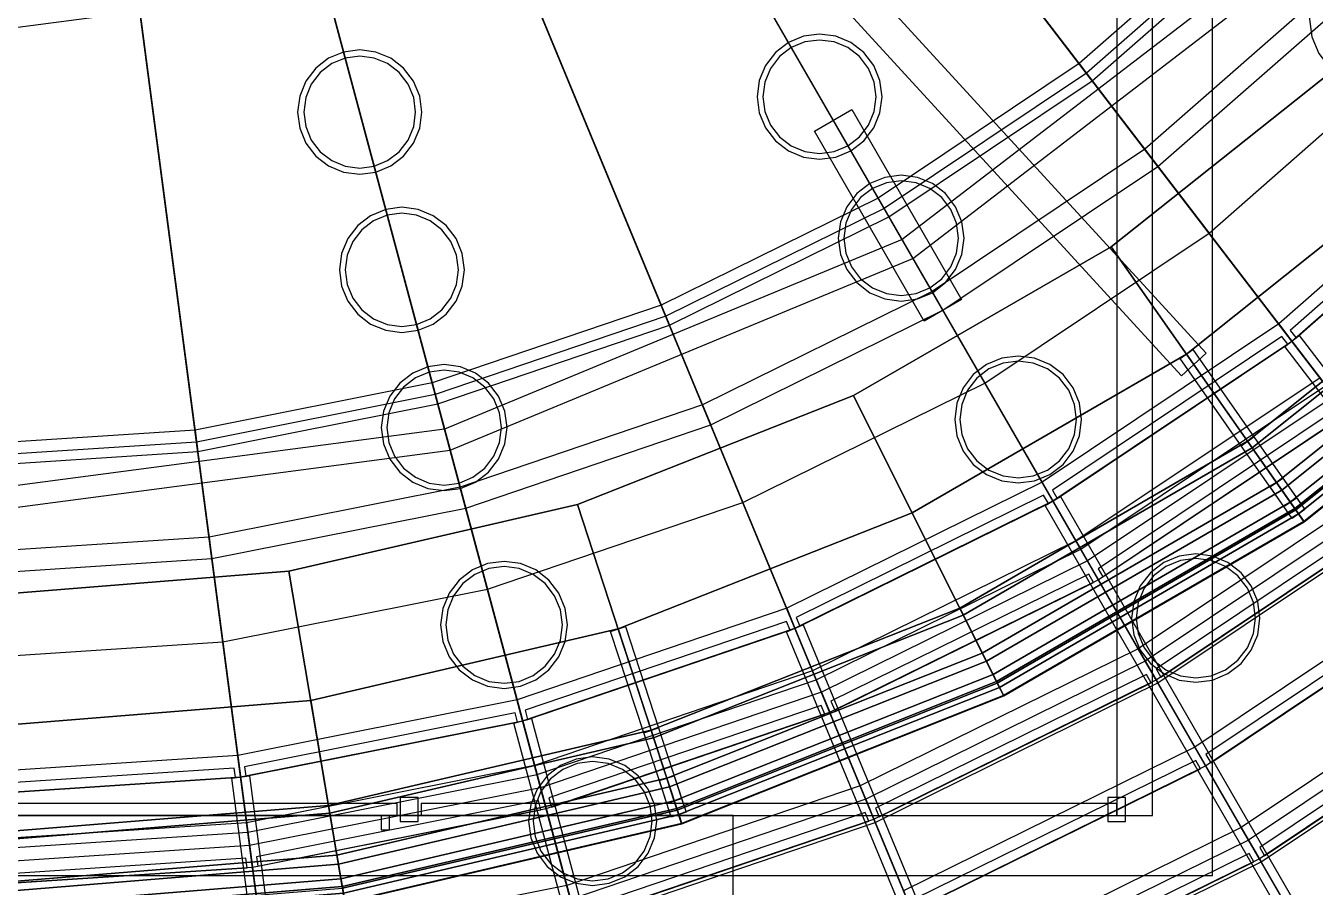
# Model space of a CAD drawing. Header units: millimetres. Extents: x -52000 to 54854, y -52000 to 53750.
# Drawn here: x 601 to 11356, y -19098 to -11918 of the extents above; entities that cross this region are included whole.
import ezdxf

# ---------------------------------------------------------------- set-up
doc = ezdxf.new("R2010")
doc.units = ezdxf.units.MM
for name, color, linetype, lineweight in [('D-STR-BASE', 7, 'Continuous', 25), ('D-STR-DECK', 7, 'Continuous', 25), ('D-STR-STRC', 7, 'Continuous', 25)]:
    doc.layers.add(name, color=color, linetype=linetype, lineweight=lineweight)

msp = doc.modelspace()

# ---------------------------------------------------------------- linework, layer by layer
at = {"layer": 'D-STR-BASE'}
for points in [[(-10500, -19000), (10500, -19000), (10500, -8000), (-10500, -8000)], [(-10000, -18500), (10000, -18500), (10000, -8500), (-10000, -8500)], [(9700, -18500), (10000, -18500), (10000, -8500), (9700, -8500)], [(3725, -18550), (3875, -18550), (3875, -18350), (3725, -18350)], [(9625, -18550), (9775, -18550), (9775, -18350), (9625, -18350)], [(150, -18500), (3700, -18500), (3700, -18400), (150, -18400)], [(3900, -18500), (9700, -18500), (9700, -18400), (3900, -18400)], [(-6500, -21500), (6500, -21500), (6500, -18500), (-6500, -18500)], [(3565, -18620), (3635, -18620), (3635, -18500), (3565, -18500)]]:
    msp.add_lwpolyline(points, close=True, dxfattribs=at)
at = {"layer": 'D-STR-DECK'}
for points in [[(3043.8, -3966.8), (9496.7, -12376.3), (11030.9, -11030.9), (3535.5, -3535.5)], [(3043.8, -3966.8), (10470.7, -13645.7), (12162.2, -12162.2), (3535.5, -3535.5)], [(3043.8, -3966.8), (11444.7, -14915), (13293.6, -13293.6), (3535.5, -3535.5)], [(2500, -4330.1), (7800, -13510), (9496.7, -12376.3), (3043.8, -3966.8)], [(2500, -4330.1), (8600, -14895.6), (10470.7, -13645.7), (3043.8, -3966.8)], [(2500, -4330.1), (9400, -16281.3), (11444.7, -14915), (3043.8, -3966.8)], [(3000, -5196.2), (8000, -13856.4), (11313.7, -11313.7), (4242.6, -4242.6)], [(3652.6, -4760.1), (12209.8, -15912.1), (14182.2, -14182.2), (4242.6, -4242.6)], [(3652.6, -4760.1), (13257.8, -17277.9), (15399.6, -15399.6), (4242.6, -4242.6)], [(3652.6, -4760.1), (14305.9, -18643.8), (16617, -16617), (4242.6, -4242.6)], [(3652.6, -4760.1), (17593.2, -22927.9), (20435.4, -20435.4), (4242.6, -4242.6)], [(1913.4, -4619.4), (5969.9, -14412.5), (7800, -13510), (2500, -4330.1)], [(1913.4, -4619.4), (6582.2, -15890.7), (8600, -14895.6), (2500, -4330.1)], [(1913.4, -4619.4), (7194.4, -17368.9), (9400, -16281.3), (2500, -4330.1)], [(1294.1, -4829.6), (4037.6, -15068.4), (5969.9, -14412.5), (1913.4, -4619.4)], [(1294.1, -4829.6), (4451.7, -16613.9), (6582.2, -15890.7), (1913.4, -4619.4)], [(1294.1, -4829.6), (4865.8, -18159.4), (7194.4, -17368.9), (1913.4, -4619.4)], [(0, -5000), (0, -12000), (3105.8, -11591.1), (1294.1, -4829.6)], [(652.6, -4957.2), (2036.2, -15466.5), (4037.6, -15068.4), (1294.1, -4829.6)], [(652.6, -4957.2), (2245.1, -17052.9), (4451.7, -16613.9), (1294.1, -4829.6)], [(652.6, -4957.2), (2453.9, -18639.2), (4865.8, -18159.4), (1294.1, -4829.6)], [(3000, -5196.2), (10028.4, -17369.6), (12209.8, -15912.1), (3652.6, -4760.1)], [(3000, -5196.2), (10889.2, -18860.6), (13257.8, -17277.9), (3652.6, -4760.1)], [(3000, -5196.2), (11750, -20351.6), (14305.9, -18643.8), (3652.6, -4760.1)], [(3000, -5196.2), (14450, -25028.1), (17593.2, -22927.9), (3652.6, -4760.1)], [(0, -5000), (0, -15600), (2036.2, -15466.5), (652.6, -4957.2)], [(0, -5000), (0, -17200), (2245.1, -17052.9), (652.6, -4957.2)], [(0, -5000), (0, -18800), (2453.9, -18639.2), (652.6, -4957.2)], [(1552.9, -5795.6), (4141.1, -15454.8), (8000, -13856.4), (3000, -5196.2)], [(2296.1, -5543.3), (7675.4, -18530), (10028.4, -17369.6), (3000, -5196.2)], [(2296.1, -5543.3), (8334.2, -20120.6), (10889.2, -18860.6), (3000, -5196.2)], [(2296.1, -5543.3), (8993.1, -21711.2), (11750, -20351.6), (3000, -5196.2)], [(2296.1, -5543.3), (11059.6, -26700.1), (14450, -25028.1), (3000, -5196.2)], [(1552.9, -5795.6), (5191.1, -19373.3), (7675.4, -18530), (2296.1, -5543.3)], [(1552.9, -5795.6), (5636.7, -21036.3), (8334.2, -20120.6), (2296.1, -5543.3)], [(1552.9, -5795.6), (6082.2, -22699.3), (8993.1, -21711.2), (2296.1, -5543.3)], [(1552.9, -5795.6), (7479.9, -27915.3), (11059.6, -26700.1), (2296.1, -5543.3)], [(0, -6000), (0, -16000), (4141.1, -15454.8), (1552.9, -5795.6)], [(783.2, -5948.7), (2617.9, -19885.1), (5191.1, -19373.3), (1552.9, -5795.6)], [(783.2, -5948.7), (2842.6, -21592), (5636.7, -21036.3), (1552.9, -5795.6)], [(783.2, -5948.7), (3067.4, -23299), (6082.2, -22699.3), (1552.9, -5795.6)], [(783.2, -5948.7), (3772.2, -28652.8), (7479.9, -27915.3), (1552.9, -5795.6)], [(0, -6000), (0, -20056.7), (2617.9, -19885.1), (783.2, -5948.7)], [(0, -6000), (0, -21778.4), (2842.6, -21592), (783.2, -5948.7)], [(0, -6000), (0, -23500), (3067.4, -23299), (783.2, -5948.7)], [(0, -6000), (0, -28900), (3772.2, -28652.8), (783.2, -5948.7)], [(5498.8, -9250.8), (10447, -14647.6), (10240.6, -14836.9), (5292.4, -9440.1)], [(9387.1, -12233.5), (9496.7, -12376.3), (11030.9, -11030.9), (10903.6, -10903.6)], [(9448, -12312.8), (9496.7, -12376.3), (11030.9, -11030.9), (10974.3, -10974.3)], [(7910, -13700.5), (8000, -13856.4), (11313.7, -11313.7), (11186.4, -11186.4)], [(0, -11820), (0, -12000), (3105.8, -11591.1), (3059.2, -11417.2)], [(9935, -12947.5), (10044.6, -13090.3), (11667.3, -11667.3), (11540, -11540)], [(7710, -13354.1), (7800, -13510), (9496.7, -12376.3), (9387.1, -12233.5)], [(9654.5, -13759.9), (11033, -15724.6), (13254.7, -13953.5), (11601.8, -12213.4)], [(9654.5, -13759.9), (9654.5, -13759.9), (11601.8, -12213.4), (11601.8, -12213.4)], [(7760, -13440.7), (7800, -13510), (9496.7, -12376.3), (9448, -12312.8)], [(7492.2, -12616.9), (8405.9, -14199.4), (8094.1, -14379.4), (7180.5, -12796.9)], [(11052.1, -14403.4), (11161.7, -14546.2), (12964.9, -12964.9), (12837.6, -12837.6)], [(8160, -14133.5), (8250, -14289.4), (10044.6, -13090.3), (9935, -12947.5)], [(10791.8, -15380.8), (10281.7, -14653.8), (12353.9, -13005.2), (12965.5, -13649)], [(10281.7, -14653.8), (10281.7, -14653.8), (12353.9, -13005.2), (12353.9, -13005.2)], [(11147.1, -14456.5), (11195.9, -14519.9), (12934.3, -12995.4), (12877.8, -12938.7)], [(5901, -14246.2), (5969.9, -14412.5), (7800, -13510), (7710, -13354.1)], [(5939.2, -14338.6), (5969.9, -14412.5), (7800, -13510), (7760, -13440.7)], [(11147.9, -15888.3), (10791.8, -15380.8), (12965.5, -13649), (13392.5, -14098.5)], [(10791.8, -15380.8), (10829.6, -15434.7), (13010.8, -13696.7), (12965.5, -13649)], [(10791.8, -15380.8), (10791.8, -15380.8), (12965.5, -13649), (12965.5, -13649)], [(4094.5, -15280.9), (4141.1, -15454.8), (8000, -13856.4), (7910, -13700.5)], [(7505.3, -14999.9), (8579.2, -17146.2), (11033, -15724.6), (9654.5, -13759.9)], [(7505.3, -14999.9), (7505.3, -14999.9), (9654.5, -13759.9), (9654.5, -13759.9)], [(9654.5, -13759.9), (11033, -15724.6), (11033, -15724.6), (9654.5, -13759.9)], [(9654.5, -13759.9), (11033, -15724.6), (11033, -15724.6), (9654.5, -13759.9)], [(10829.6, -15434.7), (11185.7, -15942.2), (13437.8, -14146.3), (13010.8, -13696.7)], [(11033, -15724.6), (11033, -15724.6), (13254.7, -13953.5), (13254.7, -13953.5)], [(11033, -15724.6), (11216.8, -15986.5), (13475.1, -14185.5), (13254.7, -13953.5)], [(11077, -15787.2), (11033, -15724.6), (13254.7, -13953.5), (13307.4, -14009)], [(11260.8, -16049.2), (11077, -15787.2), (13307.4, -14009), (13527.8, -14241)], [(6245.4, -15077.7), (6314.3, -15244), (8250, -14289.4), (8160, -14133.5)], [(11216.8, -15986.5), (11147.9, -15888.3), (13392.5, -14098.5), (13475.1, -14185.5)], [(11147.9, -15888.3), (11193.6, -15953.4), (13447.3, -14156.2), (13392.5, -14098.5)], [(11185.7, -15942.2), (11147.9, -15888.3), (13392.5, -14098.5), (13437.8, -14146.3)], [(11193.6, -15953.4), (11262.5, -16051.7), (13529.9, -14243.2), (13447.3, -14156.2)], [(11216.8, -15986.5), (11260.8, -16049.2), (13527.8, -14241), (13475.1, -14185.5)], [(11262.5, -16051.7), (11216.8, -15986.5), (13475.1, -14185.5), (13529.9, -14243.2)], [(3991, -14894.6), (4037.6, -15068.4), (5969.9, -14412.5), (5901, -14246.2)], [(4016.9, -14991.2), (4037.6, -15068.4), (5969.9, -14412.5), (5939.2, -14338.6)], [(9077.5, -15722.8), (9167.5, -15878.7), (11161.7, -14546.2), (11052.1, -14403.4)], [(9164.8, -15787.8), (9204.9, -15857), (11127.4, -14572.5), (11078.8, -14508.9)], [(11221.2, -14500.5), (15413.5, -19964), (15294.5, -20055.3), (11102.2, -14591.9)], [(10738.6, -15418.1), (10228.5, -14691.2), (10334.9, -14616.5), (10845, -15343.4)], [(8391.2, -16770.6), (7993.9, -15976.4), (10281.7, -14653.8), (10791.8, -15380.8)], [(7993.9, -15976.4), (7993.9, -15976.4), (10281.7, -14653.8), (10281.7, -14653.8)], [(10791.8, -15380.8), (10281.7, -14653.8), (10281.7, -14653.8), (10791.8, -15380.8)], [(10791.8, -15380.8), (10281.7, -14653.8), (10281.7, -14653.8), (10791.8, -15380.8)], [(2012.7, -15288.1), (2036.2, -15466.5), (4037.6, -15068.4), (3991, -14894.6)], [(9360, -16212), (9400, -16281.3), (11444.7, -14915), (11396, -14851.6)], [(2025.8, -15387.2), (2036.2, -15466.5), (4037.6, -15068.4), (4016.9, -14991.2)], [(5201.7, -15907.5), (5947.6, -18188.6), (8579.2, -17146.2), (7505.3, -14999.9)], [(5201.7, -15907.5), (5201.7, -15907.5), (7505.3, -14999.9), (7505.3, -14999.9)], [(7505.3, -14999.9), (8579.2, -17146.2), (8579.2, -17146.2), (7505.3, -14999.9)], [(7505.3, -14999.9), (8579.2, -17146.2), (8579.2, -17146.2), (7505.3, -14999.9)], [(9456.3, -16378.8), (9546.3, -16534.7), (11622.8, -15147.2), (11513.3, -15004.4)], [(4223.9, -15763.9), (4270.5, -15937.8), (6314.3, -15244), (6245.4, -15077.7)], [(9545.1, -16443), (9585.2, -16512.1), (11587.1, -15174.5), (11538.6, -15110.9)], [(0, -15820), (0, -16000), (4141.1, -15454.8), (4094.5, -15280.9)], [(0, -15420), (0, -15600), (2036.2, -15466.5), (2012.7, -15288.1)], [(11094.7, -15925.6), (10738.6, -15418.1), (10845, -15343.4), (11201.1, -15851)], [(0, -15520), (0, -15600), (2036.2, -15466.5), (2025.8, -15387.2)], [(8668.7, -17325), (8391.2, -16770.6), (10791.8, -15380.8), (11147.9, -15888.3)], [(8391.2, -16770.6), (8420.7, -16829.5), (10829.6, -15434.7), (10791.8, -15380.8)], [(8391.2, -16770.6), (8391.2, -16770.6), (10791.8, -15380.8), (10791.8, -15380.8)], [(8420.7, -16829.5), (8698.2, -17383.9), (11185.7, -15942.2), (10829.6, -15434.7)], [(11147.9, -15888.3), (10791.8, -15380.8), (10829.6, -15434.7), (11185.7, -15942.2)], [(11147.9, -15888.3), (10791.8, -15380.8), (10829.6, -15434.7), (11185.7, -15942.2)], [(9878.4, -17109.8), (10043.4, -17395.6), (12228, -15935.9), (12027.1, -15674.1)], [(11086.2, -15687.2), (11270, -15949.2), (11163.6, -16023.9), (10979.8, -15761.9)], [(2130.2, -16180.4), (2153.7, -16358.8), (4270.5, -15937.8), (4223.9, -15763.9)], [(6947.7, -16773.1), (7016.5, -16939.4), (9167.5, -15878.7), (9077.5, -15722.8)], [(8579.2, -17146.2), (8579.2, -17146.2), (11033, -15724.6), (11033, -15724.6)], [(8579.2, -17146.2), (8722.4, -17432.3), (11216.8, -15986.5), (11033, -15724.6)], [(8613.4, -17214.6), (8579.2, -17146.2), (11033, -15724.6), (11077, -15787.2)], [(8756.6, -17500.8), (8613.4, -17214.6), (11077, -15787.2), (11260.8, -16049.2)], [(9938.4, -17213.7), (10028.4, -17369.6), (12209.8, -15912.1), (12100.2, -15769.3)], [(11033, -15724.6), (11216.8, -15986.5), (11260.8, -16049.2), (11077, -15787.2)], [(11033, -15724.6), (11216.8, -15986.5), (11260.8, -16049.2), (11077, -15787.2)], [(2794.8, -16464.5), (3196.4, -18830.6), (5947.6, -18188.6), (5201.7, -15907.5)], [(2794.8, -16464.5), (2794.8, -16464.5), (5201.7, -15907.5), (5201.7, -15907.5)], [(5201.7, -15907.5), (5947.6, -18188.6), (5947.6, -18188.6), (5201.7, -15907.5)], [(5201.7, -15907.5), (5947.6, -18188.6), (5947.6, -18188.6), (5201.7, -15907.5)], [(7025.6, -16849), (7056.4, -16922.8), (9130.1, -15900.2), (9090.3, -15830.8)], [(8722.4, -17432.3), (8668.7, -17325), (11147.9, -15888.3), (11216.8, -15986.5)], [(8668.7, -17325), (8704.3, -17396.2), (11193.6, -15953.4), (11147.9, -15888.3)], [(8698.2, -17383.9), (8668.7, -17325), (11147.9, -15888.3), (11185.7, -15942.2)], [(9232.5, -15841.2), (12675.8, -21805.1), (12545.9, -21880.1), (9102.6, -15916.2)], [(10029.1, -17276.8), (10069.3, -17346), (12172.2, -15940.8), (12123.7, -15877.2)], [(11163.6, -16023.9), (11094.7, -15925.6), (11201.1, -15851), (11270, -15949.2)], [(11216.8, -15986.5), (11147.9, -15888.3), (11193.6, -15953.4), (11262.5, -16051.7)], [(11216.8, -15986.5), (11147.9, -15888.3), (11193.6, -15953.4), (11262.5, -16051.7)], [(5817.1, -17789.4), (5541.1, -16945.4), (7993.9, -15976.4), (8391.2, -16770.6)], [(5541.1, -16945.4), (5541.1, -16945.4), (7993.9, -15976.4), (7993.9, -15976.4)], [(8391.2, -16770.6), (7993.9, -15976.4), (7993.9, -15976.4), (8391.2, -16770.6)], [(8391.2, -16770.6), (7993.9, -15976.4), (7993.9, -15976.4), (8391.2, -16770.6)], [(8704.3, -17396.2), (8758, -17503.5), (11262.5, -16051.7), (11193.6, -15953.4)], [(8722.4, -17432.3), (8756.6, -17500.8), (11260.8, -16049.2), (11216.8, -15986.5)], [(8758, -17503.5), (8722.4, -17432.3), (11216.8, -15986.5), (11262.5, -16051.7)], [(0, -16320), (0, -16500), (2153.7, -16358.8), (2130.2, -16180.4)], [(7163.8, -17295), (7194.4, -17368.9), (9400, -16281.3), (9360, -16212)], [(7237.5, -17473), (7306.4, -17639.3), (9546.3, -16534.7), (9456.3, -16378.8)], [(10351.6, -17929.4), (10441.6, -18085.3), (12712.8, -16567.7), (12603.3, -16424.9)], [(337.4, -16660.2), (386, -19059.7), (3196.4, -18830.6), (2794.8, -16464.5)], [(337.4, -16660.2), (337.4, -16660.2), (2794.8, -16464.5), (2794.8, -16464.5)], [(2794.8, -16464.5), (3196.4, -18830.6), (3196.4, -18830.6), (2794.8, -16464.5)], [(2794.8, -16464.5), (3196.4, -18830.6), (3196.4, -18830.6), (2794.8, -16464.5)], [(7317.2, -17548.2), (7348, -17622), (9507.3, -16557.1), (9467.5, -16487.8)], [(10444, -17991.5), (10484.1, -18060.7), (12673.8, -16597.6), (12625.2, -16534)], [(4698.9, -17536.5), (4745.5, -17710.3), (7016.5, -16939.4), (6947.7, -16773.1)], [(6009.8, -18378.7), (5817.1, -17789.4), (8391.2, -16770.6), (8668.7, -17325)], [(5817.1, -17789.4), (5837.6, -17852), (8420.7, -16829.5), (8391.2, -16770.6)], [(5817.1, -17789.4), (5817.1, -17789.4), (8391.2, -16770.6), (8391.2, -16770.6)], [(8668.7, -17325), (8391.2, -16770.6), (8420.7, -16829.5), (8698.2, -17383.9)], [(8668.7, -17325), (8391.2, -16770.6), (8420.7, -16829.5), (8698.2, -17383.9)], [(4766.3, -17621.9), (4787.2, -17699.1), (6976.6, -16955.9), (6946.2, -16881.9)], [(5837.6, -17852), (6030.3, -18441.3), (8698.2, -17383.9), (8420.7, -16829.5)], [(3126.1, -18416.6), (2977.5, -17541.1), (5541.1, -16945.4), (5817.1, -17789.4)], [(2977.5, -17541.1), (2977.5, -17541.1), (5541.1, -16945.4), (5541.1, -16945.4)], [(5755.3, -17809.6), (5479.3, -16965.6), (5602.9, -16925.2), (5878.9, -17769.2)], [(5817.1, -17789.4), (5541.1, -16945.4), (5541.1, -16945.4), (5817.1, -17789.4)], [(5817.1, -17789.4), (5541.1, -16945.4), (5541.1, -16945.4), (5817.1, -17789.4)], [(7085.8, -16910.7), (9721.2, -23273.1), (9582.6, -23330.5), (6947.2, -16968.1)], [(10739.2, -18600.8), (10904.2, -18886.6), (13276.1, -17301.7), (13075.2, -17039.9)], [(5947.6, -18188.6), (5947.6, -18188.6), (8579.2, -17146.2), (8579.2, -17146.2)], [(5947.6, -18188.6), (6047.1, -18492.8), (8722.4, -17432.3), (8579.2, -17146.2)], [(5971.4, -18261.4), (5947.6, -18188.6), (8579.2, -17146.2), (8613.4, -17214.6)], [(7560.6, -18252.8), (7686.9, -18557.7), (10043.4, -17395.6), (9878.4, -17109.8)], [(8579.2, -17146.2), (8722.4, -17432.3), (8756.6, -17500.8), (8613.4, -17214.6)], [(8579.2, -17146.2), (8722.4, -17432.3), (8756.6, -17500.8), (8613.4, -17214.6)], [(10799.2, -18704.7), (10889.2, -18860.6), (13257.8, -17277.9), (13148.2, -17135.1)], [(4845.1, -18082.1), (4865.8, -18159.4), (7194.4, -17368.9), (7163.8, -17295)], [(6070.9, -18565.5), (5971.4, -18261.4), (8613.4, -17214.6), (8756.6, -17500.8)], [(7606.5, -18363.7), (7675.4, -18530), (10028.4, -17369.6), (9938.4, -17213.7)], [(10893.4, -18765.7), (10933.6, -18834.9), (13217.1, -17309.1), (13168.5, -17245.5)], [(6047.1, -18492.8), (6009.8, -18378.7), (8668.7, -17325), (8722.4, -17432.3)], [(6009.8, -18378.7), (6034.5, -18454.3), (8704.3, -17396.2), (8668.7, -17325)], [(6030.3, -18441.3), (6009.8, -18378.7), (8668.7, -17325), (8698.2, -17383.9)], [(6034.5, -18454.3), (6071.8, -18568.4), (8758, -17503.5), (8704.3, -17396.2)], [(7688.2, -18438), (7719, -18511.9), (9987.4, -17393.2), (9947.6, -17323.8)], [(8722.4, -17432.3), (8668.7, -17325), (8704.3, -17396.2), (8758, -17503.5)], [(8722.4, -17432.3), (8668.7, -17325), (8704.3, -17396.2), (8758, -17503.5)], [(4894.9, -18268.2), (4941.5, -18442), (7306.4, -17639.3), (7237.5, -17473)], [(6047.1, -18492.8), (6070.9, -18565.5), (8756.6, -17500.8), (8722.4, -17432.3)], [(6071.8, -18568.4), (6047.1, -18492.8), (8722.4, -17432.3), (8758, -17503.5)], [(377.5, -18639.8), (359.5, -17752), (2977.5, -17541.1), (3126.1, -18416.6)], [(359.5, -17752), (359.5, -17752), (2977.5, -17541.1), (2977.5, -17541.1)], [(2369.7, -17999.8), (2393.2, -18178.2), (4745.5, -17710.3), (4698.9, -17536.5)], [(3126.1, -18416.6), (2977.5, -17541.1), (2977.5, -17541.1), (3126.1, -18416.6)], [(3126.1, -18416.6), (2977.5, -17541.1), (2977.5, -17541.1), (3126.1, -18416.6)], [(4964.1, -18353.1), (4985, -18430.3), (7264.8, -17656.4), (7234.4, -17582.5)], [(2425.4, -18093.2), (2436, -18172.5), (4703.7, -17721.5), (4683.2, -17644.1)], [(4817.9, -17690.9), (6600.3, -24342.8), (6455.4, -24381.6), (4673, -17729.7)], [(3229.9, -19027.8), (3126.1, -18416.6), (5817.1, -17789.4), (6009.8, -18378.7)], [(3126.1, -18416.6), (3137.1, -18481.5), (5837.6, -17852), (5817.1, -17789.4)], [(3126.1, -18416.6), (3126.1, -18416.6), (5817.1, -17789.4), (5817.1, -17789.4)], [(3137.1, -18481.5), (3240.9, -19092.8), (6030.3, -18441.3), (5837.6, -17852)], [(5948, -18398.9), (5755.3, -17809.6), (5878.9, -17769.2), (6071.6, -18358.5)], [(6009.8, -18378.7), (5817.1, -17789.4), (5837.6, -17852), (6030.3, -18441.3)], [(6009.8, -18378.7), (5817.1, -17789.4), (5837.6, -17852), (6030.3, -18441.3)], [(7922.7, -19127.2), (7991.6, -19293.5), (10441.6, -18085.3), (10351.6, -17929.4)], [(0, -18155.1), (0, -18335.1), (2393.2, -18178.2), (2369.7, -17999.8)], [(8006.3, -19200.8), (8037.1, -19274.6), (10398.9, -18109.9), (10359.1, -18040.5)], [(43, -18255), (43.2, -18335), (2350.4, -18183.8), (2340.1, -18104.5)], [(2467.6, -18168.4), (3366.4, -24996.1), (3217.7, -25015.7), (2318.9, -18188)], [(2443.5, -18559.8), (2453.9, -18639.2), (4865.8, -18159.4), (4845.1, -18082.1)], [(6009.4, -18168.4), (6108.9, -18472.6), (5985.3, -18513), (5885.8, -18208.8)], [(2468.6, -18750.8), (2492.1, -18929.3), (4941.5, -18442), (4894.9, -18268.2)], [(3196.4, -18830.6), (3196.4, -18830.6), (5947.6, -18188.6), (5947.6, -18188.6)], [(3196.4, -18830.6), (3250, -19146.1), (6047.1, -18492.8), (5947.6, -18188.6)], [(3209.2, -18906.1), (3196.4, -18830.6), (5947.6, -18188.6), (5971.4, -18261.4)], [(3262.8, -19221.6), (3209.2, -18906.1), (5971.4, -18261.4), (6070.9, -18565.5)], [(5113.4, -19083.5), (5198.8, -19402.3), (7686.9, -18557.7), (7560.6, -18252.8)], [(5947.6, -18188.6), (6047.1, -18492.8), (6070.9, -18565.5), (5971.4, -18261.4)], [(5947.6, -18188.6), (6047.1, -18492.8), (6070.9, -18565.5), (5971.4, -18261.4)], [(2526.1, -18844.1), (2536.7, -18923.3), (4898.1, -18453.6), (4877.5, -18376.3)], [(3250, -19146.1), (3229.9, -19027.8), (6009.8, -18378.7), (6047.1, -18492.8)], [(3229.9, -19027.8), (3243.2, -19106.3), (6034.5, -18454.3), (6009.8, -18378.7)], [(3240.9, -19092.8), (3229.9, -19027.8), (6009.8, -18378.7), (6030.3, -18441.3)], [(5144.5, -19199.4), (5191.1, -19373.3), (7675.4, -18530), (7606.5, -18363.7)], [(5985.3, -18513), (5948, -18398.9), (6071.6, -18358.5), (6108.9, -18472.6)], [(6047.1, -18492.8), (6009.8, -18378.7), (6034.5, -18454.3), (6071.8, -18568.4)], [(6047.1, -18492.8), (6009.8, -18378.7), (6034.5, -18454.3), (6071.8, -18568.4)], [(390, -19259.7), (377.5, -18639.8), (3126.1, -18416.6), (3229.9, -19027.8)], [(377.5, -18639.8), (378.8, -18705.7), (3137.1, -18481.5), (3126.1, -18416.6)], [(377.5, -18639.8), (377.5, -18639.8), (3126.1, -18416.6), (3126.1, -18416.6)], [(378.8, -18705.7), (391.3, -19325.6), (3240.9, -19092.8), (3137.1, -18481.5)], [(3229.9, -19027.8), (3126.1, -18416.6), (3137.1, -18481.5), (3240.9, -19092.8)], [(3229.9, -19027.8), (3126.1, -18416.6), (3137.1, -18481.5), (3240.9, -19092.8)], [(3243.2, -19106.3), (3263.3, -19224.6), (6071.8, -18568.4), (6034.5, -18454.3)], [(3250, -19146.1), (3262.8, -19221.6), (6070.9, -18565.5), (6047.1, -18492.8)], [(3263.3, -19224.6), (3250, -19146.1), (6047.1, -18492.8), (6071.8, -18568.4)], [(5215.8, -19283.8), (5236.7, -19361), (7631.7, -18548), (7601.3, -18474)], [(0, -18720), (0, -18800), (2453.9, -18639.2), (2443.5, -18559.8)], [(8219.4, -19843.4), (8345.7, -20148.3), (10904.2, -18886.6), (10739.2, -18600.8)], [(8265.3, -19954.3), (8334.2, -20120.6), (10889.2, -18860.6), (10799.2, -18704.7)], [(0, -18912.6), (0, -19092.6), (2492.1, -18929.3), (2468.6, -18750.8)], [(8350.8, -20027.1), (8381.6, -20100.9), (10844.7, -18886.2), (10804.9, -18816.8)], [(44.8, -19012.6), (45, -19092.6), (2447.5, -18935.1), (2437.2, -18855.7)], [(386, -19059.7), (386, -19059.7), (3196.4, -18830.6), (3196.4, -18830.6)], [(386, -19059.7), (392.4, -19379.7), (3250, -19146.1), (3196.4, -18830.6)], [(387.5, -19136.2), (386, -19059.7), (3196.4, -18830.6), (3209.2, -18906.1)], [(394, -19456.2), (387.5, -19136.2), (3209.2, -18906.1), (3262.8, -19221.6)], [(3196.4, -18830.6), (3250, -19146.1), (3262.8, -19221.6), (3209.2, -18906.1)], [(3196.4, -18830.6), (3250, -19146.1), (3262.8, -19221.6), (3209.2, -18906.1)], [(392.4, -19379.7), (390, -19259.7), (3229.9, -19027.8), (3250, -19146.1)], [(390, -19259.7), (391.6, -19339.2), (3243.2, -19106.3), (3229.9, -19027.8)], [(391.3, -19325.6), (390, -19259.7), (3229.9, -19027.8), (3240.9, -19092.8)], [(3250, -19146.1), (3229.9, -19027.8), (3243.2, -19106.3), (3263.3, -19224.6)], [(3250, -19146.1), (3229.9, -19027.8), (3243.2, -19106.3), (3263.3, -19224.6)], [(2578.8, -19587.7), (2621.8, -19914.9), (5198.8, -19402.3), (5113.4, -19083.5)]]:
    msp.add_lwpolyline(points, close=True, dxfattribs=at)
at = {"layer": 'D-STR-STRC'}
for points in [[(12462.3, -11862.2), (12442.6, -11713), (12385, -11574), (12293.4, -11454.6), (12174.1, -11363), (12035, -11305.4), (11885.8, -11285.8), (11736.7, -11305.4), (11597.6, -11363), (11478.3, -11454.6), (11386.7, -11574), (11329.1, -11713), (11309.4, -11862.2), (11329.1, -12011.4), (11386.7, -12150.4), (11478.3, -12269.8), (11597.6, -12361.4), (11736.7, -12419), (11885.8, -12438.6), (12035, -12419), (12174.1, -12361.4), (12293.4, -12269.8), (12385, -12150.4), (12442.6, -12011.4)], [(12462.3, -11862.2), (12442.6, -11713), (12385, -11574), (12293.4, -11454.6), (12174.1, -11363), (12035, -11305.4), (11885.8, -11285.8), (11736.7, -11305.4), (11597.6, -11363), (11478.3, -11454.6), (11386.7, -11574), (11329.1, -11713), (11309.4, -11862.2), (11329.1, -12011.4), (11386.7, -12150.4), (11478.3, -12269.8), (11597.6, -12361.4), (11736.7, -12419), (11885.8, -12438.6), (12035, -12419), (12174.1, -12361.4), (12293.4, -12269.8), (12385, -12150.4), (12442.6, -12011.4)], [(7743.6, -12509.3), (7725.8, -12374.3), (7673.7, -12248.6), (7590.9, -12140.6), (7482.9, -12057.8), (7357.2, -12005.7), (7222.2, -11987.9), (7087.3, -12005.7), (6961.6, -12057.8), (6853.6, -12140.6), (6770.7, -12248.6), (6718.6, -12374.3), (6700.9, -12509.3), (6718.6, -12644.2), (6770.7, -12769.9), (6853.6, -12877.9), (6961.6, -12960.8), (7087.3, -13012.8), (7222.2, -13030.6), (7357.2, -13012.8), (7482.9, -12960.8), (7590.9, -12877.9), (7673.7, -12769.9), (7725.8, -12644.2)], [(7743.6, -12509.3), (7725.8, -12374.3), (7673.7, -12248.6), (7590.9, -12140.6), (7482.9, -12057.8), (7357.2, -12005.7), (7222.2, -11987.9), (7087.3, -12005.7), (6961.6, -12057.8), (6853.6, -12140.6), (6770.7, -12248.6), (6718.6, -12374.3), (6700.9, -12509.3), (6718.6, -12644.2), (6770.7, -12769.9), (6853.6, -12877.9), (6961.6, -12960.8), (7087.3, -13012.8), (7222.2, -13030.6), (7357.2, -13012.8), (7482.9, -12960.8), (7590.9, -12877.9), (7673.7, -12769.9), (7725.8, -12644.2)], [(7694.7, -12509.3), (7678.6, -12387), (7631.4, -12273), (7556.3, -12175.2), (7458.5, -12100.1), (7344.5, -12052.9), (7222.2, -12036.8), (7099.9, -12052.9), (6986, -12100.1), (6888.1, -12175.2), (6813.1, -12273), (6765.9, -12387), (6749.8, -12509.3), (6765.9, -12631.5), (6813.1, -12745.5), (6888.1, -12843.3), (6986, -12918.4), (7099.9, -12965.6), (7222.2, -12981.7), (7344.5, -12965.6), (7458.5, -12918.4), (7556.3, -12843.3), (7631.4, -12745.5), (7678.6, -12631.5)], [(7694.7, -12509.3), (7678.6, -12387), (7631.4, -12273), (7556.3, -12175.2), (7458.5, -12100.1), (7344.5, -12052.9), (7222.2, -12036.8), (7099.9, -12052.9), (6986, -12100.1), (6888.1, -12175.2), (6813.1, -12273), (6765.9, -12387), (6749.8, -12509.3), (6765.9, -12631.5), (6813.1, -12745.5), (6888.1, -12843.3), (6986, -12918.4), (7099.9, -12965.6), (7222.2, -12981.7), (7344.5, -12965.6), (7458.5, -12918.4), (7556.3, -12843.3), (7631.4, -12745.5), (7678.6, -12631.5)], [(3904.3, -12637.5), (3886.6, -12503.4), (3834.9, -12378.5), (3752.5, -12271.2), (3645.2, -12188.9), (3520.3, -12137.1), (3386.2, -12119.5), (3252.1, -12137.1), (3127.2, -12188.9), (3019.9, -12271.2), (2937.6, -12378.5), (2885.8, -12503.4), (2868.2, -12637.5), (2885.8, -12771.6), (2937.6, -12896.6), (3019.9, -13003.8), (3127.2, -13086.2), (3252.1, -13137.9), (3386.2, -13155.6), (3520.3, -13137.9), (3645.2, -13086.2), (3752.5, -13003.8), (3834.9, -12896.6), (3886.6, -12771.6)], [(3904.3, -12637.5), (3886.6, -12503.4), (3834.9, -12378.5), (3752.5, -12271.2), (3645.2, -12188.9), (3520.3, -12137.1), (3386.2, -12119.5), (3252.1, -12137.1), (3127.2, -12188.9), (3019.9, -12271.2), (2937.6, -12378.5), (2885.8, -12503.4), (2868.2, -12637.5), (2885.8, -12771.6), (2937.6, -12896.6), (3019.9, -13003.8), (3127.2, -13086.2), (3252.1, -13137.9), (3386.2, -13155.6), (3520.3, -13137.9), (3645.2, -13086.2), (3752.5, -13003.8), (3834.9, -12896.6), (3886.6, -12771.6)], [(3852.6, -12637.5), (3836.8, -12516.8), (3790.2, -12404.3), (3716, -12307.7), (3619.4, -12233.6), (3506.9, -12187), (3386.2, -12171.1), (3265.5, -12187), (3153, -12233.6), (3056.4, -12307.7), (2982.3, -12404.3), (2935.7, -12516.8), (2919.8, -12637.5), (2935.7, -12758.3), (2982.3, -12870.7), (3056.4, -12967.3), (3153, -13041.5), (3265.5, -13088.1), (3386.2, -13104), (3506.9, -13088.1), (3619.4, -13041.5), (3716, -12967.3), (3790.2, -12870.7), (3836.8, -12758.3)], [(3852.6, -12637.5), (3836.8, -12516.8), (3790.2, -12404.3), (3716, -12307.7), (3619.4, -12233.6), (3506.9, -12187), (3386.2, -12171.1), (3265.5, -12187), (3153, -12233.6), (3056.4, -12307.7), (2982.3, -12404.3), (2935.7, -12516.8), (2919.8, -12637.5), (2935.7, -12758.3), (2982.3, -12870.7), (3056.4, -12967.3), (3153, -13041.5), (3265.5, -13088.1), (3386.2, -13104), (3506.9, -13088.1), (3619.4, -13041.5), (3716, -12967.3), (3790.2, -12870.7), (3836.8, -12758.3)], [(8427.4, -13688), (8409.5, -13552.2), (8357.1, -13425.7), (8273.7, -13317), (8165.1, -13233.7), (8038.6, -13181.3), (7902.8, -13163.4), (7767, -13181.3), (7640.5, -13233.7), (7531.8, -13317), (7448.4, -13425.7), (7396, -13552.2), (7378.1, -13688), (7396, -13823.8), (7448.4, -13950.3), (7531.8, -14059), (7640.5, -14142.4), (7767, -14194.8), (7902.8, -14212.6), (8038.6, -14194.8), (8165.1, -14142.4), (8273.7, -14059), (8357.1, -13950.3), (8409.5, -13823.8)], [(8427.4, -13688), (8409.5, -13552.2), (8357.1, -13425.7), (8273.7, -13317), (8165.1, -13233.7), (8038.6, -13181.3), (7902.8, -13163.4), (7767, -13181.3), (7640.5, -13233.7), (7531.8, -13317), (7448.4, -13425.7), (7396, -13552.2), (7378.1, -13688), (7396, -13823.8), (7448.4, -13950.3), (7531.8, -14059), (7640.5, -14142.4), (7767, -14194.8), (7902.8, -14212.6), (8038.6, -14194.8), (8165.1, -14142.4), (8273.7, -14059), (8357.1, -13950.3), (8409.5, -13823.8)], [(8381.3, -13688), (8365, -13564.2), (8317.2, -13448.8), (8241.1, -13349.7), (8142, -13273.6), (8026.6, -13225.8), (7902.8, -13209.5), (7778.9, -13225.8), (7663.5, -13273.6), (7564.4, -13349.7), (7488.4, -13448.8), (7440.6, -13564.2), (7424.3, -13688), (7440.6, -13811.9), (7488.4, -13927.3), (7564.4, -14026.4), (7663.5, -14102.4), (7778.9, -14150.2), (7902.8, -14166.5), (8026.6, -14150.2), (8142, -14102.4), (8241.1, -14026.4), (8317.2, -13927.3), (8365, -13811.9)], [(8381.3, -13688), (8365, -13564.2), (8317.2, -13448.8), (8241.1, -13349.7), (8142, -13273.6), (8026.6, -13225.8), (7902.8, -13209.5), (7778.9, -13225.8), (7663.5, -13273.6), (7564.4, -13349.7), (7488.4, -13448.8), (7440.6, -13564.2), (7424.3, -13688), (7440.6, -13811.9), (7488.4, -13927.3), (7564.4, -14026.4), (7663.5, -14102.4), (7778.9, -14150.2), (7902.8, -14166.5), (8026.6, -14150.2), (8142, -14102.4), (8241.1, -14026.4), (8317.2, -13927.3), (8365, -13811.9)], [(4259.8, -13952.3), (4242.1, -13817.3), (4190, -13691.6), (4107.1, -13583.6), (3999.2, -13500.8), (3873.4, -13448.7), (3738.5, -13430.9), (3603.6, -13448.7), (3477.8, -13500.8), (3369.9, -13583.6), (3287, -13691.6), (3234.9, -13817.3), (3217.2, -13952.3), (3234.9, -14087.2), (3287, -14212.9), (3369.9, -14320.9), (3477.8, -14403.8), (3603.6, -14455.8), (3738.5, -14473.6), (3873.4, -14455.8), (3999.2, -14403.8), (4107.1, -14320.9), (4190, -14212.9), (4242.1, -14087.2)], [(4259.8, -13952.3), (4242.1, -13817.3), (4190, -13691.6), (4107.1, -13583.6), (3999.2, -13500.8), (3873.4, -13448.7), (3738.5, -13430.9), (3603.6, -13448.7), (3477.8, -13500.8), (3369.9, -13583.6), (3287, -13691.6), (3234.9, -13817.3), (3217.2, -13952.3), (3234.9, -14087.2), (3287, -14212.9), (3369.9, -14320.9), (3477.8, -14403.8), (3603.6, -14455.8), (3738.5, -14473.6), (3873.4, -14455.8), (3999.2, -14403.8), (4107.1, -14320.9), (4190, -14212.9), (4242.1, -14087.2)], [(4211, -13952.3), (4194.9, -13830), (4147.7, -13716), (4072.6, -13618.2), (3974.7, -13543.1), (3860.8, -13495.9), (3738.5, -13479.8), (3616.2, -13495.9), (3502.3, -13543.1), (3404.4, -13618.2), (3329.3, -13716), (3282.1, -13830), (3266, -13952.3), (3282.1, -14074.5), (3329.3, -14188.5), (3404.4, -14286.3), (3502.3, -14361.4), (3616.2, -14408.6), (3738.5, -14424.7), (3860.8, -14408.6), (3974.7, -14361.4), (4072.6, -14286.3), (4147.7, -14188.5), (4194.9, -14074.5)], [(4211, -13952.3), (4194.9, -13830), (4147.7, -13716), (4072.6, -13618.2), (3974.7, -13543.1), (3860.8, -13495.9), (3738.5, -13479.8), (3616.2, -13495.9), (3502.3, -13543.1), (3404.4, -13618.2), (3329.3, -13716), (3282.1, -13830), (3266, -13952.3), (3282.1, -14074.5), (3329.3, -14188.5), (3404.4, -14286.3), (3502.3, -14361.4), (3616.2, -14408.6), (3738.5, -14424.7), (3860.8, -14408.6), (3974.7, -14361.4), (4072.6, -14286.3), (4147.7, -14188.5), (4194.9, -14074.5)], [(9407.5, -15199.5), (9389.5, -15062.6), (9336.7, -14935), (9252.6, -14825.4), (9143, -14741.3), (9015.4, -14688.4), (8878.4, -14670.4), (8741.5, -14688.4), (8613.9, -14741.3), (8504.3, -14825.4), (8420.2, -14935), (8367.4, -15062.6), (8349.3, -15199.5), (8367.4, -15336.5), (8420.2, -15464.1), (8504.3, -15573.6), (8613.9, -15657.7), (8741.5, -15710.6), (8878.4, -15728.6), (9015.4, -15710.6), (9143, -15657.7), (9252.6, -15573.6), (9336.7, -15464.1), (9389.5, -15336.5)], [(9407.5, -15199.5), (9389.5, -15062.6), (9336.7, -14935), (9252.6, -14825.4), (9143, -14741.3), (9015.4, -14688.4), (8878.4, -14670.4), (8741.5, -14688.4), (8613.9, -14741.3), (8504.3, -14825.4), (8420.2, -14935), (8367.4, -15062.6), (8349.3, -15199.5), (8367.4, -15336.5), (8420.2, -15464.1), (8504.3, -15573.6), (8613.9, -15657.7), (8741.5, -15710.6), (8878.4, -15728.6), (9015.4, -15710.6), (9143, -15657.7), (9252.6, -15573.6), (9336.7, -15464.1), (9389.5, -15336.5)], [(9365.1, -15199.5), (9348.5, -15073.6), (9299.9, -14956.2), (9222.6, -14855.4), (9121.8, -14778), (9004.4, -14729.4), (8878.4, -14712.8), (8752.5, -14729.4), (8635.1, -14778), (8534.3, -14855.4), (8457, -14956.2), (8408.4, -15073.6), (8391.8, -15199.5), (8408.4, -15325.5), (8457, -15442.8), (8534.3, -15543.6), (8635.1, -15621), (8752.5, -15669.6), (8878.4, -15686.2), (9004.4, -15669.6), (9121.8, -15621), (9222.6, -15543.6), (9299.9, -15442.8), (9348.5, -15325.5)], [(9365.1, -15199.5), (9348.5, -15073.6), (9299.9, -14956.2), (9222.6, -14855.4), (9121.8, -14778), (9004.4, -14729.4), (8878.4, -14712.8), (8752.5, -14729.4), (8635.1, -14778), (8534.3, -14855.4), (8457, -14956.2), (8408.4, -15073.6), (8391.8, -15199.5), (8408.4, -15325.5), (8457, -15442.8), (8534.3, -15543.6), (8635.1, -15621), (8752.5, -15669.6), (8878.4, -15686.2), (9004.4, -15669.6), (9121.8, -15621), (9222.6, -15543.6), (9299.9, -15442.8), (9348.5, -15325.5)], [(4615.4, -15267), (4597.5, -15131.2), (4545.1, -15004.7), (4461.7, -14896), (4353.1, -14812.7), (4226.6, -14760.2), (4090.8, -14742.4), (3955, -14760.2), (3828.5, -14812.7), (3719.8, -14896), (3636.4, -15004.7), (3584, -15131.2), (3566.1, -15267), (3584, -15402.8), (3636.4, -15529.3), (3719.8, -15638), (3828.5, -15721.3), (3955, -15773.7), (4090.8, -15791.6), (4226.6, -15773.7), (4353.1, -15721.3), (4461.7, -15638), (4545.1, -15529.3), (4597.5, -15402.8)], [(4615.4, -15267), (4597.5, -15131.2), (4545.1, -15004.7), (4461.7, -14896), (4353.1, -14812.7), (4226.6, -14760.2), (4090.8, -14742.4), (3955, -14760.2), (3828.5, -14812.7), (3719.8, -14896), (3636.4, -15004.7), (3584, -15131.2), (3566.1, -15267), (3584, -15402.8), (3636.4, -15529.3), (3719.8, -15638), (3828.5, -15721.3), (3955, -15773.7), (4090.8, -15791.6), (4226.6, -15773.7), (4353.1, -15721.3), (4461.7, -15638), (4545.1, -15529.3), (4597.5, -15402.8)], [(4569.3, -15267), (4553, -15143.2), (4505.2, -15027.7), (4429.1, -14928.7), (4330, -14852.6), (4214.6, -14804.8), (4090.8, -14788.5), (3966.9, -14804.8), (3851.5, -14852.6), (3752.4, -14928.7), (3676.4, -15027.7), (3628.6, -15143.2), (3612.3, -15267), (3628.6, -15390.8), (3676.4, -15506.2), (3752.4, -15605.3), (3851.5, -15681.4), (3966.9, -15729.2), (4090.8, -15745.5), (4214.6, -15729.2), (4330, -15681.4), (4429.1, -15605.3), (4505.2, -15506.2), (4553, -15390.8)], [(4569.3, -15267), (4553, -15143.2), (4505.2, -15027.7), (4429.1, -14928.7), (4330, -14852.6), (4214.6, -14804.8), (4090.8, -14788.5), (3966.9, -14804.8), (3851.5, -14852.6), (3752.4, -14928.7), (3676.4, -15027.7), (3628.6, -15143.2), (3612.3, -15267), (3628.6, -15390.8), (3676.4, -15506.2), (3752.4, -15605.3), (3851.5, -15681.4), (3966.9, -15729.2), (4090.8, -15745.5), (4214.6, -15729.2), (4330, -15681.4), (4429.1, -15605.3), (4505.2, -15506.2), (4553, -15390.8)], [(10894.7, -16854.4), (10876.5, -16716), (10823, -16586.9), (10738, -16476.1), (10627.2, -16391.1), (10498.2, -16337.7), (10359.7, -16319.5), (10221.3, -16337.7), (10092.2, -16391.1), (9981.4, -16476.1), (9896.4, -16586.9), (9843, -16716), (9824.8, -16854.4), (9843, -16992.9), (9896.4, -17121.9), (9981.4, -17232.7), (10092.2, -17317.7), (10221.3, -17371.2), (10359.7, -17389.4), (10498.2, -17371.2), (10627.2, -17317.7), (10738, -17232.7), (10823, -17121.9), (10876.5, -16992.9)], [(10894.7, -16854.4), (10876.5, -16716), (10823, -16586.9), (10738, -16476.1), (10627.2, -16391.1), (10498.2, -16337.7), (10359.7, -16319.5), (10221.3, -16337.7), (10092.2, -16391.1), (9981.4, -16476.1), (9896.4, -16586.9), (9843, -16716), (9824.8, -16854.4), (9843, -16992.9), (9896.4, -17121.9), (9981.4, -17232.7), (10092.2, -17317.7), (10221.3, -17371.2), (10359.7, -17389.4), (10498.2, -17371.2), (10627.2, -17317.7), (10738, -17232.7), (10823, -17121.9), (10876.5, -16992.9)], [(5119.5, -16911.7), (5101.4, -16774.8), (5048.6, -16647.1), (4964.5, -16537.6), (4854.9, -16453.5), (4727.3, -16400.6), (4590.4, -16382.6), (4453.4, -16400.6), (4325.8, -16453.5), (4216.2, -16537.6), (4132.2, -16647.1), (4079.3, -16774.8), (4061.3, -16911.7), (4079.3, -17048.6), (4132.2, -17176.2), (4216.2, -17285.8), (4325.8, -17369.9), (4453.4, -17422.8), (4590.4, -17440.8), (4727.3, -17422.8), (4854.9, -17369.9), (4964.5, -17285.8), (5048.6, -17176.2), (5101.4, -17048.6)], [(5119.5, -16911.7), (5101.4, -16774.8), (5048.6, -16647.1), (4964.5, -16537.6), (4854.9, -16453.5), (4727.3, -16400.6), (4590.4, -16382.6), (4453.4, -16400.6), (4325.8, -16453.5), (4216.2, -16537.6), (4132.2, -16647.1), (4079.3, -16774.8), (4061.3, -16911.7), (4079.3, -17048.6), (4132.2, -17176.2), (4216.2, -17285.8), (4325.8, -17369.9), (4453.4, -17422.8), (4590.4, -17440.8), (4727.3, -17422.8), (4854.9, -17369.9), (4964.5, -17285.8), (5048.6, -17176.2), (5101.4, -17048.6)], [(5077, -16911.7), (5060.5, -16785.7), (5011.8, -16668.4), (4934.5, -16567.6), (4833.7, -16490.2), (4716.3, -16441.6), (4590.4, -16425), (4464.4, -16441.6), (4347, -16490.2), (4246.2, -16567.6), (4168.9, -16668.4), (4120.3, -16785.7), (4103.7, -16911.7), (4120.3, -17037.7), (4168.9, -17155), (4246.2, -17255.8), (4347, -17333.2), (4464.4, -17381.8), (4590.4, -17398.4), (4716.3, -17381.8), (4833.7, -17333.2), (4934.5, -17255.8), (5011.8, -17155), (5060.5, -17037.7)], [(5077, -16911.7), (5060.5, -16785.7), (5011.8, -16668.4), (4934.5, -16567.6), (4833.7, -16490.2), (4716.3, -16441.6), (4590.4, -16425), (4464.4, -16441.6), (4347, -16490.2), (4246.2, -16567.6), (4168.9, -16668.4), (4120.3, -16785.7), (4103.7, -16911.7), (4120.3, -17037.7), (4168.9, -17155), (4246.2, -17255.8), (4347, -17333.2), (4464.4, -17381.8), (4590.4, -17398.4), (4716.3, -17381.8), (4833.7, -17333.2), (4934.5, -17255.8), (5011.8, -17155), (5060.5, -17037.7)], [(10857.2, -16854.4), (10840.2, -16725.7), (10790.5, -16605.7), (10711.5, -16502.7), (10608.4, -16423.6), (10488.5, -16373.9), (10359.7, -16357), (10231, -16373.9), (10111, -16423.6), (10008, -16502.7), (9928.9, -16605.7), (9879.2, -16725.7), (9862.3, -16854.4), (9879.2, -16983.2), (9928.9, -17103.1), (10008, -17206.2), (10111, -17285.2), (10231, -17334.9), (10359.7, -17351.9), (10488.5, -17334.9), (10608.4, -17285.2), (10711.5, -17206.2), (10790.5, -17103.1), (10840.2, -16983.2)], [(10857.2, -16854.4), (10840.2, -16725.7), (10790.5, -16605.7), (10711.5, -16502.7), (10608.4, -16423.6), (10488.5, -16373.9), (10359.7, -16357), (10231, -16373.9), (10111, -16423.6), (10008, -16502.7), (9928.9, -16605.7), (9879.2, -16725.7), (9862.3, -16854.4), (9879.2, -16983.2), (9928.9, -17103.1), (10008, -17206.2), (10111, -17285.2), (10231, -17334.9), (10359.7, -17351.9), (10488.5, -17334.9), (10608.4, -17285.2), (10711.5, -17206.2), (10790.5, -17103.1), (10840.2, -16983.2)], [(5864.3, -18547.4), (5846.1, -18408.9), (5792.6, -18279.9), (5707.6, -18169.1), (5596.8, -18084.1), (5467.8, -18030.6), (5329.3, -18012.4), (5190.9, -18030.6), (5061.8, -18084.1), (4951, -18169.1), (4866, -18279.9), (4812.6, -18408.9), (4794.3, -18547.4), (4812.6, -18685.8), (4866, -18814.9), (4951, -18925.7), (5061.8, -19010.7), (5190.9, -19064.1), (5329.3, -19082.4), (5467.8, -19064.1), (5596.8, -19010.7), (5707.6, -18925.7), (5792.6, -18814.9), (5846.1, -18685.8)], [(5864.3, -18547.4), (5846.1, -18408.9), (5792.6, -18279.9), (5707.6, -18169.1), (5596.8, -18084.1), (5467.8, -18030.6), (5329.3, -18012.4), (5190.9, -18030.6), (5061.8, -18084.1), (4951, -18169.1), (4866, -18279.9), (4812.6, -18408.9), (4794.3, -18547.4), (4812.6, -18685.8), (4866, -18814.9), (4951, -18925.7), (5061.8, -19010.7), (5190.9, -19064.1), (5329.3, -19082.4), (5467.8, -19064.1), (5596.8, -19010.7), (5707.6, -18925.7), (5792.6, -18814.9), (5846.1, -18685.8)], [(5826.8, -18547.4), (5809.8, -18418.6), (5760.1, -18298.7), (5681.1, -18195.6), (5578, -18116.6), (5458.1, -18066.9), (5329.3, -18049.9), (5200.6, -18066.9), (5080.6, -18116.6), (4977.6, -18195.6), (4898.5, -18298.7), (4848.8, -18418.6), (4831.9, -18547.4), (4848.8, -18676.1), (4898.5, -18796.1), (4977.6, -18899.1), (5080.6, -18978.2), (5200.6, -19027.9), (5329.3, -19044.8), (5458.1, -19027.9), (5578, -18978.2), (5681.1, -18899.1), (5760.1, -18796.1), (5809.8, -18676.1)], [(5826.8, -18547.4), (5809.8, -18418.6), (5760.1, -18298.7), (5681.1, -18195.6), (5578, -18116.6), (5458.1, -18066.9), (5329.3, -18049.9), (5200.6, -18066.9), (5080.6, -18116.6), (4977.6, -18195.6), (4898.5, -18298.7), (4848.8, -18418.6), (4831.9, -18547.4), (4848.8, -18676.1), (4898.5, -18796.1), (4977.6, -18899.1), (5080.6, -18978.2), (5200.6, -19027.9), (5329.3, -19044.8), (5458.1, -19027.9), (5578, -18978.2), (5681.1, -18899.1), (5760.1, -18796.1), (5809.8, -18676.1)]]:
    msp.add_lwpolyline(points, close=True, dxfattribs=at)

doc.saveas('drawing.dxf')
